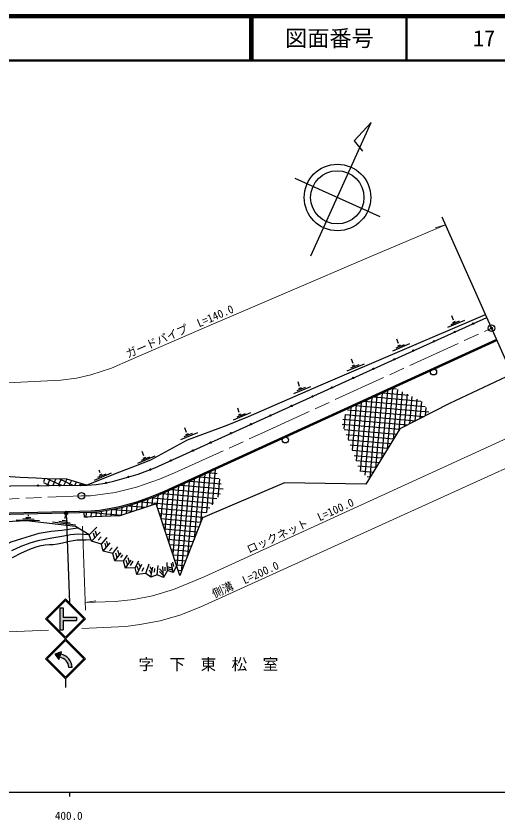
# Model space of a CAD drawing. Units: millimetres at full size, sheet at 1:1000; details may follow other scales. Extents: x 40000 to 680000, y 20000 to 380000.
# Drawn here: x 455968 to 564615, y 198715 to 380000 of the extents above; entities that cross this region are included whole.
import ezdxf
from ezdxf.enums import TextEntityAlignment as Align

# ---------------------------------------------------------------- set-up
doc = ezdxf.new("R2010")
doc.units = ezdxf.units.MM
doc.header["$LTSCALE"] = 1000
doc.header["$PDMODE"] = 32
doc.header["$PDSIZE"] = 500
doc.linetypes.add('CHAIN', pattern=[18.5, 12, -1.5, 3.5, -1.5])
for name, color, linetype, lineweight in [('M-BGD', 7, 'Continuous', 25), ('M-BMK', 2, 'CHAIN', 13), ('M-BMK-OTRS', 5, 'Continuous', 25), ('M-BMK-SRVR', 3, 'Continuous', 25), ('M-STR-HTXT', 7, 'Continuous', 13), ('M-STR-STRC', 7, 'Continuous', 25), ('M-TTL', 2, 'Continuous', 140), ('M-TTL-BAND', 7, 'Continuous', 25), ('M-TTL-LINE', 7, 'Continuous', 50)]:
    doc.layers.add(name, color=color, linetype=linetype, lineweight=lineweight)
for name, color, linetype in [('M-BMK-HTXT', 7, 'Continuous'), ('M-OTRS', 6, 'Continuous'), ('M-TTL-TXT', 7, 'Continuous')]:
    doc.layers.add(name, color=color, linetype=linetype)
doc.styles.add('ＭＳ ゴシック', font='')
doc.styles.get('ＭＳ ゴシック').set_extended_font_data('MS Gothic')

msp = doc.modelspace()

# ---------------------------------------------------------------- hatches: boundary and pattern name
at = {"layer": 'M-STR-STRC'}
for points in [[(467590, 268157, 1), (466915, 267728, 0.41421), (467467, 267605, 0.41421)], [(465855, 246552), (466605, 246552), (466605, 244427), (469605, 244427), (469605, 243677), (466605, 243677), (466605, 241552), (465855, 241552)], [(466199, 236650), (464729, 236085), (465641, 234901)], [(466199, 236650), (464729, 236085), (465641, 234901)], [(466033, 236130), (466199, 236650), (464729, 236085), (465641, 234901), (465806, 235420)], [(466033, 236130), (465806, 235420, -0.33505), (467882, 233097), (468626, 233098, 0.33299)]]:
    msp.add_hatch(color=256, dxfattribs=at).paths.add_polyline_path(points)

# ---------------------------------------------------------------- linework, layer by layer
at = {"layer": 'M-BGD'}
for p, q in [((554611, 311421), (554249, 312424)), ((553298, 309807), (557172, 311413)), ((554094, 310462), (555970, 311239)), ((554442, 310931), (555052, 311183)), ((542213, 306133), (541851, 307136)), ((540900, 304518), (544774, 306124)), ((541696, 305173), (543572, 305951)), ((542044, 305642), (542654, 305895)), ((530628, 300002), (534502, 301607)), ((531425, 300657), (533300, 301434)), ((531941, 301616), (531579, 302619)), ((531773, 301126), (532382, 301378)), ((519900, 296482), (519537, 297485)), ((518586, 294867), (522461, 296473)), ((519383, 295522), (521258, 296300)), ((519731, 295991), (520340, 296244)), ((539683, 295501), (538343, 280185)), ((540860, 296039), (539660, 282328)), ((540764, 295996), (541766, 295908)), ((541969, 295806), (540977, 284471)), ((536154, 293886), (534628, 276448)), ((537330, 294424), (535710, 275899)), ((536621, 294100), (547205, 293174)), ((538507, 294963), (537026, 278042)), ((538692, 295048), (544485, 294541)), ((543050, 295262), (542294, 286614)), ((544132, 294718), (543494, 287430)), ((545214, 294175), (544677, 288035)), ((532625, 292271), (531734, 282083)), ((532478, 292203), (549052, 290753)), ((533801, 292809), (532653, 279680)), ((534978, 293348), (533572, 277276)), ((534549, 293151), (548212, 291956)), ((546295, 293631), (545859, 288640)), ((547377, 293087), (547041, 289245)), ((504990, 288955), (508864, 290561)), ((505787, 289610), (507662, 290387)), ((506304, 290569), (505941, 291573)), ((506135, 290079), (506744, 290332)), ((530178, 290122), (529895, 286890)), ((530189, 290145), (546083, 288755)), ((530706, 291229), (547967, 289719)), ((531448, 291732), (530815, 284486)), ((548386, 291708), (548223, 289850)), ((529673, 289061), (544198, 287790)), ((494394, 286117), (494032, 287121)), ((529491, 287948), (542418, 286817)), ((529938, 286779), (541760, 285745)), ((493081, 284503), (496955, 286109)), ((493878, 285158), (495753, 285935)), ((494226, 285627), (494835, 285880)), ((530384, 285611), (541101, 284673)), ((530831, 284442), (540443, 283602)), ((531278, 283274), (539784, 282530)), ((484756, 280800), (484394, 281803)), ((531725, 282106), (539126, 281458)), ((483443, 279185), (487317, 280791)), ((484240, 279840), (486115, 280618)), ((484588, 280309), (485197, 280562)), ((532172, 280937), (538467, 280386)), ((532618, 279769), (537809, 279315)), ((474950, 276977), (474715, 277627)), ((500862, 277735), (500165, 269769)), ((533065, 278600), (537150, 278243)), ((533512, 277432), (536492, 277171)), ((462464, 275685), (462137, 274984)), ((463687, 275646), (462986, 274143)), ((462987, 275660), (466174, 274174)), ((464917, 275622), (464233, 274155)), ((466147, 275598), (465480, 274167)), ((465767, 275606), (468780, 274200)), ((467377, 275574), (466727, 274180)), ((473637, 275363), (477511, 276968)), ((474433, 276018), (476309, 276795)), ((474781, 276487), (475391, 276739)), ((496157, 275581), (494640, 258250)), ((497333, 276120), (496097, 261994)), ((497261, 276086), (501753, 275693)), ((498509, 276658), (497554, 265739)), ((499686, 277196), (498885, 268042)), ((499332, 277035), (501310, 276861)), ((501802, 275565), (501446, 271496)), ((535158, 276159), (535833, 276100)), ((462134, 274817), (463568, 274148)), ((468466, 275246), (467974, 274192)), ((469554, 274918), (469221, 274205)), ((470642, 274589), (470468, 274217)), ((470546, 274618), (471387, 274226)), ((471730, 274261), (471715, 274229)), ((492627, 273966), (491292, 258707)), ((493804, 274504), (492186, 256017)), ((493117, 274190), (502639, 273357)), ((494980, 275043), (493183, 254506)), ((495189, 275138), (502196, 274525)), ((489099, 272362), (488611, 266778)), ((488948, 272297), (501242, 271221)), ((490275, 272889), (489504, 264088)), ((491451, 273428), (490398, 261398)), ((491046, 273242), (502028, 272282)), ((483259, 270150), (483119, 268554)), ((484147, 270458), (499669, 269100)), ((484424, 270554), (484283, 268942)), ((485588, 270959), (485446, 269329)), ((486753, 271364), (486609, 269717)), ((486743, 271360), (500455, 270160)), ((487926, 271856), (487717, 269468)), ((476334, 268442), (476223, 267174)), ((477481, 268651), (477356, 267223)), ((477924, 268744), (482490, 268344)), ((478632, 268892), (478490, 267271)), ((479784, 269155), (479630, 267391)), ((480940, 269454), (480793, 267779)), ((481388, 269570), (485174, 269239)), ((482097, 269780), (481956, 268167)), ((487871, 269003), (498883, 268039)), ((457454, 266669), (460028, 266562)), ((458159, 266940), (459332, 266891)), ((458779, 267191), (458800, 267520)), ((467051, 266719), (467148, 267380)), ((471372, 267058), (472081, 266996)), ((471778, 268002), (471689, 266980)), ((472910, 268032), (472822, 267028)), ((473031, 268043), (479806, 267450)), ((474048, 268132), (473956, 267077)), ((475188, 268257), (475089, 267126)), ((488258, 267840), (498097, 266979)), ((488644, 266677), (497614, 265892)), ((456017, 266429), (461218, 266212)), ((464192, 265973), (469353, 265293)), ((465645, 266084), (468199, 265747)), ((466371, 266291), (467535, 266137)), ((472423, 263041), (474180, 264725)), ((489031, 265514), (497189, 264800)), ((472968, 261570), (474938, 263609)), ((473732, 262360), (473432, 263356)), ((474194, 262838), (473895, 263834)), ((489417, 264350), (496764, 263708)), ((489804, 263187), (496339, 262616)), ((474472, 261822), (475166, 262558)), ((475237, 260912), (476519, 262373)), ((475594, 259329), (477154, 261209)), ((476315, 260199), (476048, 261101)), ((476684, 260643), (476417, 261546)), ((490190, 262024), (495914, 261523)), ((477042, 259420), (477607, 260074)), ((477781, 258784), (478918, 260267)), ((479251, 258454), (478933, 259510)), ((490577, 260861), (495489, 260431)), ((490963, 259698), (495064, 259339)), ((478270, 257165), (479635, 258959)), ((478781, 257836), (478463, 258893)), ((479614, 257872), (480060, 258478)), ((480214, 257085), (481056, 258436)), ((481554, 256750), (481234, 257844)), ((491350, 258535), (494639, 258247)), ((480644, 255470), (481950, 257306)), ((481136, 256162), (480816, 257256)), ((481734, 256101), (482395, 257076)), ((482814, 255560), (483649, 257181)), ((483232, 254080), (484341, 256420)), ((483657, 254978), (483286, 255869)), ((483991, 255681), (483620, 256573)), ((484424, 254817), (484807, 255620)), ((485210, 254266), (485971, 256462)), ((486644, 254932), (486175, 255777)), ((486387, 253449), (486778, 255699)), ((487787, 253975), (487992, 256122)), ((489221, 253382), (489063, 255835)), ((489600, 254883), (489557, 255720)), ((490106, 254994), (490009, 256773)), ((490057, 255883), (491208, 255502)), ((491416, 254546), (490976, 256565)), ((491541, 255900), (491348, 256830)), ((491736, 257372), (494214, 257155)), ((492123, 256209), (493789, 256063)), ((486521, 254221), (486051, 255066)), ((487179, 254608), (487246, 255398)), ((488297, 255335), (489154, 254411)), ((488333, 254768), (489191, 253845)), ((490081, 255441), (491316, 255004)), ((492509, 255046), (493364, 254971)), ((492896, 253882), (492939, 253879))]:
    msp.add_line(p, q, dxfattribs=at)
for points in [[(394426, 280638), (397409, 280492), (399683, 280408), (402437, 280221), (404690, 279971), (406682, 279715), (409227, 279269), (415163, 278111), (419185, 277277), (424040, 276085), (429980, 274491), (436477, 274235), (441789, 274085), (446044, 273974), (472000, 274232), (474007, 274326), (476035, 274659), (478250, 275189), (483469, 276664), (487269, 278120), (562103, 312037)], [(471830, 274231), (478352, 276817), (482888, 278562), (486389, 279927), (494588, 284439), (503548, 287746), (508377, 289702), (524756, 296862), (561821, 312671)], [(564298, 307096), (489374, 272807), (486807, 271700), (485016, 271078), (482881, 270336), (481493, 269907), (479268, 269332), (476931, 268842), (474808, 268500), (472861, 268329), (470239, 268263), (445117, 267688)], [(564419, 306821), (489496, 272533), (486916, 271420), (485115, 270794), (482974, 270051), (481575, 269619), (479336, 269039), (476985, 268547), (474845, 268202), (472878, 268029), (470247, 267963), (445169, 267389)], [(567771, 299277), (553716, 292661), (542474, 286908), (534833, 274471), (516496, 274702), (497970, 266807), (492917, 253820), (487532, 270024), (479385, 267310), (471374, 266966), (471349, 267991)], [(471830, 274231), (467381, 275574), (463006, 275660), (460468, 275780), (456882, 275921), (453478, 276183), (449631, 276485), (430298, 278300), (410144, 283349), (406162, 279782)], [(472423, 263041), (469332, 264888), (458308, 266130), (455139, 266026), (449051, 265604)], [(422077, 257668), (424832, 256410), (428160, 254787), (431280, 253546), (433488, 252962), (435129, 252926), (437076, 253070), (439564, 253412), (442268, 254133), (445954, 255727), (447906, 256929), (449358, 258063), (450674, 259106), (452008, 259973), (453248, 260702), (454838, 261401), (457259, 262189), (461147, 263352), (463845, 263805), (466297, 264096), (469883, 264559)], [(472423, 263041), (470070, 263138), (468245, 263001), (466734, 262736), (464055, 262246), (460885, 261636), (459056, 261165), (457005, 260348), (454927, 259364)], [(492122, 255968), (491416, 254546), (490106, 254994), (489221, 253382), (487787, 253975), (486387, 253449), (485210, 254266), (483232, 254080), (482814, 255560), (480644, 255470), (480214, 257085), (478270, 257165), (477781, 258784), (475594, 259329), (475237, 260912), (472968, 261570), (472423, 263041)], [(455128, 257910), (457169, 258953), (459044, 259807), (460468, 260282), (461589, 260611), (462543, 260782), (463496, 260806), (464365, 260806), (465319, 260977), (466419, 261173), (467325, 261426), (468040, 261603), (468864, 261720), (469727, 261848), (470697, 261867), (471805, 261916), (472836, 261926)]]:
    msp.add_lwpolyline(points, dxfattribs=at)
for centre, radius in [((559067, 310661), 150), ((554895, 308770), 150), ((550242, 306661), 150), ((545571, 304544), 150), ((541255, 302588), 150), ((536533, 300448), 150), ((550089, 299756), 700), ((531987, 298387), 150), ((527224, 296229), 150), ((522808, 294227), 150), ((518102, 292094), 150), ((513331, 289932), 150), ((508938, 287941), 150), ((504456, 285910), 150), ((516657, 284422), 700), ((499815, 283806), 150), ((495834, 282002), 150), ((490868, 279751), 150), ((486253, 277730), 150), ((481320, 276057), 150), ((460898, 274122), 150), ((465769, 274170), 150), ((470486, 274217), 150), ((476281, 274718), 150)]:
    msp.add_circle(centre, radius, dxfattribs=at)
at = {"layer": 'M-BMK'}
msp.add_lwpolyline([(372218, 263076), (376241, 265364), (378703, 266351), (382313, 267463), (386371, 268146), (389229, 268404), (470695, 271785), (472754, 271828), (478337, 272541), (483133, 273769), (488337, 275566), (491713, 276959), (511114, 285804), (563174, 309625)], dxfattribs=at)
at = {"layer": 'M-BMK-OTRS'}
msp.add_line((575881, 281021), (552073, 334614), dxfattribs=at)
at = {"layer": 'M-BMK-SRVR'}
for p, q in [((522419, 325903), (536022, 356001)), ((536022, 356001), (532164, 351850)), ((532164, 351850), (534054, 349518)), ((518823, 343440), (537959, 334791))]:
    msp.add_line(p, q, dxfattribs=at)
for centre, radius in [((528430, 339098), 7500), ((528391, 339116), 6000), ((563174, 309625), 750), ((470695, 271785), 750)]:
    msp.add_circle(centre, radius, dxfattribs=at)
at = {"layer": 'M-OTRS'}
msp.add_point((563174, 309625), dxfattribs=at)
at = {"layer": 'M-STR-HTXT'}
for p, q in [((552829, 332912), (550457, 332278)), ((470942, 264951), (471585, 246016)), ((471527, 247720), (473945, 248144))]:
    msp.add_line(p, q, dxfattribs=at)
for points in [[(429506, 296177), (446448, 296919), (466052, 297870), (469555, 298328), (472842, 299082), (477500, 300633), (481905, 302527), (499398, 310123), (507727, 313701), (518740, 318408), (534184, 325008), (552829, 332912)], [(572943, 287635), (498364, 253520), (491477, 250651), (486736, 249249), (482516, 248436), (478288, 247950), (471527, 247720)], [(470771, 241899), (480744, 242360), (483893, 242758), (488466, 243617), (492866, 244909), (497631, 246759), (513885, 254138), (575401, 282102)], [(390362, 236929), (393949, 237918), (397371, 238513), (402161, 238990), (423289, 239848), (463275, 241503)]]:
    msp.add_lwpolyline(points, dxfattribs=at)
at = {"layer": 'M-STR-STRC'}
for p, q in [((467252, 267942), (467994, 247664)), ((462606, 244053), (467106, 248553)), ((471606, 244052), (467106, 248553)), ((462959, 244053), (467106, 248199)), ((465855, 246552), (465855, 241552)), ((465855, 246552), (466605, 246552)), ((466605, 246552), (466605, 244427)), ((471252, 244052), (467106, 248199)), ((462606, 244053), (467106, 239552)), ((462959, 244053), (467106, 239906)), ((466605, 244427), (469605, 244427)), ((466605, 243677), (469605, 243677)), ((466605, 243677), (466605, 241552)), ((467106, 239906), (471252, 244052)), ((467106, 239552), (471606, 244052)), ((469605, 244427), (469605, 243677)), ((465855, 241552), (466605, 241552)), ((462606, 235052), (467106, 239552)), ((471606, 235052), (467106, 239552)), ((462959, 235052), (467106, 239198)), ((471252, 235052), (467106, 239198)), ((466199, 236650), (464729, 236085)), ((464729, 236085), (465641, 234901)), ((465641, 234901), (466199, 236650)), ((462606, 235052), (467106, 230551)), ((462959, 235052), (467106, 230905)), ((467106, 230905), (471252, 235052)), ((467106, 230552), (471606, 235052)), ((468626, 233098), (467882, 233097)), ((467106, 230551), (467106, 228551))]:
    msp.add_line(p, q, dxfattribs=at)
msp.add_circle((467252, 267942), 400, dxfattribs=at)
for radius, start, end in [(3327, 3.70323, 77.37188), (2586, 4.73997, 78.83443)]:
    msp.add_arc((465306, 232884), radius, start, end, dxfattribs=at)
at = {"layer": 'M-TTL'}
msp.add_line((680000, 380000), (40000, 380000), dxfattribs=at)
at = {"layer": 'M-TTL-BAND'}
for p, q in [((40000, 205000), (579000, 205000)), ((468000, 205000), (468000, 204000))]:
    msp.add_line(p, q, dxfattribs=at)
at = {"layer": 'M-TTL-LINE'}
for p, q in [((508747, 380000), (508747, 370000)), ((509247, 380000), (509247, 370000)), ((543997, 380000), (543997, 370000)), ((40000, 370000), (680000, 370000))]:
    msp.add_line(p, q, dxfattribs=at)

# ---------------------------------------------------------------- texts
at = {"layer": 'M-BMK-HTXT', "style": 'ＭＳ ゴシック'}
msp.add_text('字\u3000下\u3000東\u3000松\u3000室', height=2566, dxfattribs=at).set_placement((483581, 231761), align=Align.BOTTOM_LEFT)
at = {"layer": 'M-STR-HTXT', "style": 'ＭＳ ゴシック'}
for s, rotation, p in [('ガードパイプ\u3000L=140.0', 23.473, (481405, 302310)), ('ロックネット\u3000L=100.0', 24.581, (508721, 258258)), ('側溝\u3000L=200.0', 24.42, (500880, 248234))]:
    msp.add_text(s, height=1833, rotation=rotation, dxfattribs=at).set_placement(p, align=Align.BOTTOM_LEFT)
at = {"layer": 'M-TTL-BAND', "style": 'ＭＳ ゴシック'}
msp.add_text('400.0', height=1833, dxfattribs=at).set_placement((467844, 198195), align=Align.BOTTOM_CENTER)
at = {"layer": 'M-TTL-TXT', "style": 'ＭＳ ゴシック'}
for s, p in [('図面番号', (526622, 375000)), ('17', (561497, 375000))]:
    msp.add_text(s, height=3666, dxfattribs=at).set_placement(p, align=Align.MIDDLE_CENTER)

doc.saveas('drawing.dxf')
